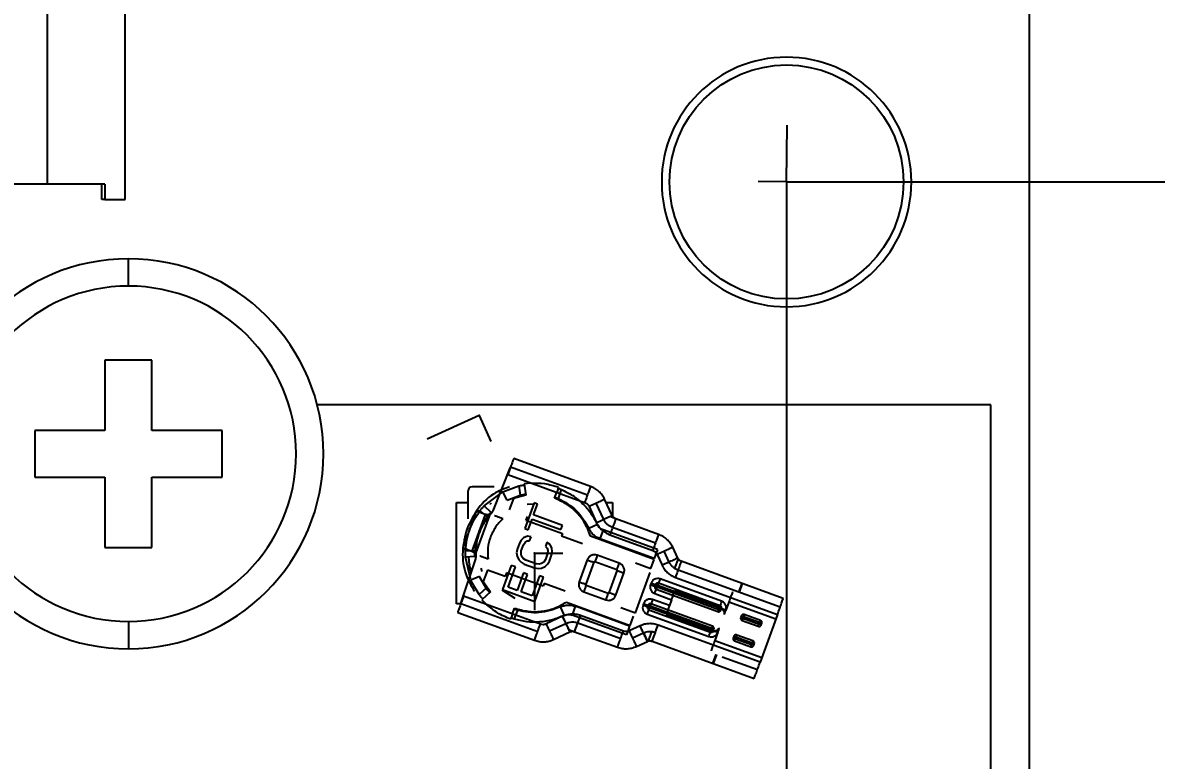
# Model space of a CAD drawing. Extents: x -34 to 51106, y -14166 to 1700.
# Drawn here: x 516.49 to 531.02, y 105.67 to 115.13 of the extents above; entities that cross this region are included whole.
import ezdxf

# ---------------------------------------------------------------- set-up
doc = ezdxf.new("R2010")
doc.units = 0
doc.layers.get('0').update_dxf_attribs({"linetype": 'CONTINUOUS'})
doc.layers.get('DEFPOINTS').update_dxf_attribs({"linetype": 'CONTINUOUS'})
doc.layers.add('РАЗМЕРЫ', color=2, linetype='CONTINUOUS')
doc.styles.add('ARIAL', font='arial.ttf', dxfattribs={"height": 3})
doc.dimstyles.new('BASA', dxfattribs={"dimtxt": 3, "dimasz": 3, "dimexe": 1.25, "dimexo": 0, "dimgap": 0, "dimtad": 0, "dimjust": 4, "dimtoh": 1, "dimdec": 1, "dimtxsty": 'ARIAL', "dimblk1": 'DOTSMALL', "dimblk2": 'OPEN', "dimsah": 1, "dimcen": 2.5, "dimclrd": 256, "dimclre": 256, "dimclrt": 256, "dimazin": 3, "dimtfac": 1, "dimtdec": 1, "dimtmove": 0, "dimatfit": 3})

# ---------------------------------------------------------------- blocks, each defined once
blk = doc.blocks.new('_DOTSMALL')
at = {"color": 0, "linetype": 'BYBLOCK', "const_width": 0.5}
blk.add_lwpolyline([(-0.0625, 0, 1), (0.0625, 0, 1)], format="xyb", close=True, dxfattribs=at)
blk = doc.blocks.new('_OPEN')
at = {"color": 0, "linetype": 'BYBLOCK'}
for p, q in [((-1, 0.1667), (0, 0)), ((-1, -0.1667), (0, 0)), ((0, 0), (-1, 0))]:
    blk.add_line(p, q, dxfattribs=at)
blk = doc.blocks.new('*D303')
at = {"layer": 'DEFPOINTS', "color": 0}
for p in [(526.284, 113.093), (273.284, 25.089), (526.284, -22.397)]:
    blk.add_point(p, dxfattribs=at)
at = {"layer": 'РАЗМЕРЫ'}
for p, q in [((526.284, 113.093), (526.284, -23.647)), ((273.284, 25.089), (273.284, -23.647)), ((273.284, -22.397), (523.284, -22.397))]:
    blk.add_line(p, q, dxfattribs=at)
at = {"layer": 'РАЗМЕРЫ', "xscale": 3, "yscale": 3, "zscale": 3, "rotation": 180}
blk.add_blockref('_DOTSMALL', (273.284, -22.397), dxfattribs=at)
at = {"layer": 'РАЗМЕРЫ', "xscale": 3, "yscale": 3, "zscale": 3}
blk.add_blockref('_OPEN', (526.284, -22.397), dxfattribs=at)
at = {"layer": 'РАЗМЕРЫ', "insert": (526.284, -31.034), "char_height": 3, "attachment_point": 5, "rotation": 90, "style": 'ARIAL'}
blk.add_mtext('253±0,2', dxfattribs=at)
blk = doc.blocks.new('*D301')
at = {"layer": 'DEFPOINTS', "color": 0}
for p in [(548.284, 191.056), (273.284, 25.089), (548.284, -22.397)]:
    blk.add_point(p, dxfattribs=at)
at = {"layer": 'РАЗМЕРЫ'}
for p, q in [((548.284, 191.056), (548.284, -23.647)), ((273.284, 25.089), (273.284, -23.647)), ((273.284, -22.397), (545.284, -22.397))]:
    blk.add_line(p, q, dxfattribs=at)
at = {"layer": 'РАЗМЕРЫ', "xscale": 3, "yscale": 3, "zscale": 3, "rotation": 180}
blk.add_blockref('_DOTSMALL', (273.284, -22.397), dxfattribs=at)
at = {"layer": 'РАЗМЕРЫ', "xscale": 3, "yscale": 3, "zscale": 3}
blk.add_blockref('_OPEN', (548.284, -22.397), dxfattribs=at)
at = {"layer": 'РАЗМЕРЫ', "insert": (548.284, -31.034), "char_height": 3, "attachment_point": 5, "rotation": 90, "style": 'ARIAL'}
blk.add_mtext('275±0,2', dxfattribs=at)
blk = doc.blocks.new('*D308')
at = {"layer": 'DEFPOINTS', "color": 0}
for p in [(526.284, 113.093), (565.307, 113.093), (543.284, 15.089)]:
    blk.add_point(p, dxfattribs=at)
at = {"layer": 'РАЗМЕРЫ'}
for p, q in [((526.284, 113.093), (566.557, 113.093)), ((565.307, 15.089), (565.307, 110.093)), ((543.284, 15.089), (566.557, 15.089))]:
    blk.add_line(p, q, dxfattribs=at)
at = {"layer": 'РАЗМЕРЫ', "xscale": 3, "yscale": 3, "zscale": 3}
for name, p, rotation in [('_OPEN', (565.307, 113.093), 90), ('_DOTSMALL', (565.307, 15.089), 270)]:
    blk.add_blockref(name, p, dxfattribs=dict(at, rotation=rotation))
at = {"layer": 'РАЗМЕРЫ', "insert": (572.753, 113.093), "char_height": 3, "attachment_point": 5, "style": 'ARIAL'}
blk.add_mtext('98±0,2', dxfattribs=at)

msp = doc.modelspace()

# ---------------------------------------------------------------- linework, layer by layer
for p, q in [((516.8102, 120.763), (516.8102, 113.063)), ((517.8102, 112.863), (517.8102, 120.763)), ((529.3941, 117.7509), (529.3941, 45.7509)), ((526.2841, 113.089), (526.293, 113.8184)), ((516.8102, 113.063), (515.8902, 113.063)), ((517.548, 113.063), (516.8102, 113.063)), ((517.5102, 112.863), (517.5102, 113.063)), ((517.548, 113.063), (517.548, 112.863)), ((526.2841, 113.089), (525.9194, 113.0934)), ((517.548, 112.863), (517.5102, 112.863)), ((517.548, 112.863), (517.8102, 112.863)), ((517.8495, 111.7545), (517.8495, 112.1045)), ((518.1495, 110.8045), (517.5495, 110.8045)), ((517.5495, 110.8045), (517.5495, 109.9045)), ((518.1495, 109.9045), (518.1495, 110.8045)), ((528.9041, 110.2309), (520.2697, 110.2309)), ((528.9041, 84.2309), (528.9041, 110.2309)), ((522.3446, 110.0955), (521.6806, 109.7934)), ((522.3446, 110.0955), (522.4957, 109.7635)), ((517.5495, 109.9045), (516.6495, 109.9045)), ((516.6495, 109.9045), (516.6495, 109.3045)), ((519.0495, 109.9045), (518.1495, 109.9045)), ((519.0495, 109.3045), (519.0495, 109.9045)), ((523.7723, 109.1868), (522.7883, 109.545)), ((522.5246, 108.8723), (522.7473, 109.4322)), ((522.7473, 109.4322), (522.7131, 109.3383)), ((523.7313, 109.0741), (522.7473, 109.4322)), ((516.6495, 109.3045), (517.5495, 109.3045)), ((517.5495, 109.3045), (517.5495, 108.4045)), ((518.1495, 108.4045), (518.1495, 109.3045)), ((518.1495, 109.3045), (519.0495, 109.3045)), ((522.7131, 109.3383), (523.6971, 108.9801)), ((522.2041, 108.7714), (522.2041, 109.1309)), ((522.5394, 109.1809), (522.2541, 109.1809)), ((522.4092, 108.9369), (522.6496, 109.118)), ((522.6496, 109.118), (522.8531, 109.1928)), ((522.7044, 109.0113), (522.6496, 109.118)), ((522.8531, 109.1928), (522.8698, 109.0733)), ((523.011, 109.2298), (522.9211, 109.221)), ((522.9211, 109.221), (522.9432, 109.0726)), ((523.311, 109.0355), (523.3384, 109.1106)), ((523.3557, 109.1581), (523.3573, 109.1623)), ((523.3624, 109.1764), (523.3573, 109.1623)), ((523.3621, 109.0311), (523.3989, 109.146)), ((522.0541, 107.6809), (522.0541, 108.9809)), ((522.0541, 108.9809), (522.2041, 108.9809)), ((522.4988, 108.9704), (522.4894, 108.9621)), ((522.7044, 109.0113), (522.8698, 109.0733)), ((522.7832, 109.0303), (522.7304, 108.885)), ((522.9432, 109.0726), (522.7832, 109.0303)), ((523.0487, 108.974), (522.9296, 108.6467)), ((523.0927, 108.958), (523.0487, 108.974)), ((523.9415, 108.7619), (523.8441, 108.9707)), ((524.0502, 108.8127), (523.9529, 109.0214)), ((523.9718, 108.9809), (524.0541, 108.9809)), ((524.0541, 108.9809), (524.0541, 108.8061)), ((522.308, 108.8685), (522.137, 108.3986)), ((522.4207, 108.8274), (522.2497, 108.3576)), ((522.3551, 108.8737), (522.308, 108.8685)), ((522.4499, 108.8001), (522.3551, 108.8737)), ((522.4092, 108.9369), (522.4966, 108.8548)), ((522.4207, 108.8274), (522.4499, 108.8001)), ((522.4771, 108.8069), (522.4855, 108.83)), ((523.0486, 108.9608), (522.9592, 108.9537)), ((523.0425, 108.8202), (523.0927, 108.958)), ((523.412, 108.6857), (523.0425, 108.8202)), ((523.7535, 108.9284), (523.8508, 108.7197)), ((522.3061, 108.3371), (522.4771, 108.8069)), ((522.9594, 108.8017), (522.9423, 108.7547)), ((522.9423, 108.7547), (523.4121, 108.5837)), ((522.9736, 108.6307), (523.0237, 108.7685)), ((523.0237, 108.7685), (523.3932, 108.634)), ((523.3932, 108.634), (523.412, 108.6857)), ((523.8596, 108.6974), (523.7504, 108.6477)), ((524.0954, 108.7713), (524.0202, 108.7987)), ((524.6444, 108.5714), (524.0954, 108.7713)), ((522.9629, 108.5467), (522.9152, 108.5251)), ((522.9296, 108.6467), (522.9736, 108.6307)), ((523.0101, 108.5393), (522.9629, 108.5467)), ((522.9913, 108.4876), (523.0101, 108.5393)), ((523.4121, 108.5837), (523.4002, 108.5508)), ((523.4002, 108.5508), (523.6693, 108.4528)), ((524.5893, 108.251), (523.7718, 108.5485)), ((523.9335, 108.629), (523.8925, 108.5163)), ((524.6289, 108.376), (523.9335, 108.629)), ((524.0201, 108.5646), (524.5692, 108.3647)), ((524.6034, 108.4587), (524.0543, 108.6585)), ((517.5495, 108.4045), (518.1495, 108.4045)), ((522.137, 108.3986), (522.1697, 108.3643)), ((522.8606, 108.4572), (522.8324, 108.3796)), ((522.8851, 108.497), (522.8606, 108.4572)), ((522.9152, 108.5251), (522.8851, 108.497)), ((522.8852, 108.3604), (522.9134, 108.4379)), ((522.9134, 108.4379), (522.9347, 108.4692)), ((522.9347, 108.4692), (522.9617, 108.4886)), ((522.9617, 108.4886), (522.9913, 108.4876)), ((523.2124, 108.4657), (523.1936, 108.414)), ((523.1936, 108.414), (523.2168, 108.3958)), ((523.2533, 108.4411), (523.2124, 108.4657)), ((523.2168, 108.3958), (523.225, 108.3635)), ((523.2759, 108.3938), (523.2533, 108.4411)), ((523.281, 108.3529), (523.2759, 108.3938)), ((524.5878, 108.2632), (523.8925, 108.5163)), ((524.8895, 108.2678), (524.825, 108.406)), ((522.1111, 107.6844), (522.3005, 108.2565)), ((522.1697, 108.3643), (522.2896, 108.3598)), ((522.2903, 108.2879), (522.1705, 108.2811)), ((522.2382, 107.9879), (522.1705, 108.2811)), ((522.2896, 108.3598), (522.2497, 108.3576)), ((522.2977, 108.314), (522.3061, 108.3371)), ((522.8324, 108.3796), (522.8255, 108.3334)), ((522.8255, 108.3334), (522.8306, 108.2925)), ((522.8306, 108.2925), (522.8532, 108.2452)), ((522.8532, 108.2452), (522.8821, 108.2152)), ((522.8814, 108.3228), (522.8852, 108.3604)), ((522.8896, 108.2905), (522.8814, 108.3228)), ((522.9097, 108.2637), (522.8896, 108.2905)), ((522.9418, 108.2423), (522.9097, 108.2637)), ((523.0738, 108.1942), (522.9418, 108.2423)), ((523.0541, 108.3309), (523.4188, 108.3309)), ((523.0541, 108.3309), (523.0541, 107.6014)), ((523.1931, 108.2484), (523.1717, 108.2171)), ((523.2213, 108.3259), (523.1931, 108.2484)), ((523.225, 108.3635), (523.2213, 108.3259)), ((523.2459, 108.2291), (523.2741, 108.3067)), ((523.2741, 108.3067), (523.281, 108.3529)), ((523.7303, 108.2444), (523.6277, 107.9625)), ((524.1404, 108.2015), (523.8585, 108.3041)), ((524.5466, 108.1335), (524.5893, 108.251)), ((524.6289, 108.376), (524.5878, 108.2632)), ((524.6256, 108.313), (524.6901, 108.1748)), ((524.7807, 108.217), (524.7163, 108.3553)), ((524.8936, 108.26), (524.8488, 108.1367)), ((522.2259, 108.1533), (522.2442, 108.0834)), ((522.384, 108.0962), (522.371, 108.1371)), ((522.4499, 108.1145), (522.397, 107.9692)), ((522.6789, 108.0311), (522.4499, 108.1145)), ((522.7572, 108.1729), (522.6443, 107.8628)), ((522.7159, 107.8953), (522.8099, 108.1537)), ((522.8099, 108.1537), (522.7572, 108.1729)), ((522.8821, 108.2152), (522.923, 108.1906)), ((522.923, 108.1906), (523.0549, 108.1426)), ((523.0541, 108.1152), (523.0541, 107.8309)), ((523.0549, 108.1426), (523.1021, 108.1352)), ((523.1121, 108.19), (523.0738, 108.1942)), ((523.1021, 108.1352), (523.1435, 108.1396)), ((523.1447, 108.1977), (523.1121, 108.19)), ((523.1435, 108.1396), (523.1913, 108.1612)), ((523.1717, 108.2171), (523.1447, 108.1977)), ((523.1913, 108.1612), (523.2214, 108.1893)), ((523.2214, 108.1893), (523.2459, 108.2291)), ((523.8149, 108.2136), (523.7123, 107.9317)), ((524.1096, 108.117), (523.8277, 108.2196)), ((524.013, 107.8222), (524.1156, 108.1042)), ((524.3507, 108.2048), (524.5466, 108.1335)), ((526.2018, 107.6375), (524.8936, 108.1136)), ((526.2428, 107.7502), (524.9346, 108.2264)), ((522.2382, 107.9879), (522.3489, 108.0344)), ((522.2485, 107.9644), (522.2382, 107.9879)), ((522.3461, 107.7998), (522.2485, 107.9644)), ((522.3578, 108.0141), (522.3489, 108.0344)), ((522.4356, 107.8806), (522.3578, 108.0141)), ((522.397, 107.9692), (522.4924, 107.8339)), ((522.696, 108.0781), (522.6789, 108.0311)), ((523.1659, 107.9071), (522.696, 108.0781)), ((522.9118, 108.0776), (522.8302, 107.8537)), ((522.883, 107.8344), (522.9645, 108.0584)), ((522.9645, 108.0584), (522.9118, 108.0776)), ((523.1178, 108.0416), (523.0238, 107.7832)), ((523.0577, 107.7123), (523.1706, 108.0224)), ((523.1706, 108.0224), (523.1178, 108.0416)), ((524.0975, 107.7915), (524.2001, 108.0734)), ((524.3473, 107.5675), (524.5354, 108.0844)), ((524.5478, 107.9468), (524.541, 107.928)), ((525.4525, 107.7133), (524.6632, 108.0006)), ((524.8594, 108.0197), (526.1676, 107.5435)), ((522.4356, 107.8806), (522.3461, 107.7998)), ((522.4924, 107.8339), (522.38, 107.7345)), ((522.6345, 107.8609), (522.8028, 107.7532)), ((522.6443, 107.8628), (523.0577, 107.7123)), ((522.8302, 107.8537), (522.7159, 107.8953)), ((523.0238, 107.7832), (522.883, 107.8344)), ((523.1779, 107.94), (523.1659, 107.9071)), ((523.4469, 107.842), (523.1779, 107.94)), ((523.6874, 107.8343), (523.9694, 107.7317)), ((523.7182, 107.9189), (524.0001, 107.8163)), ((524.5948, 107.8127), (524.8109, 107.734)), ((524.6042, 107.9263), (524.5974, 107.9075)), ((524.6153, 107.8691), (525.4046, 107.5818)), ((524.6324, 107.916), (524.6255, 107.8972)), ((524.6255, 107.8972), (525.4149, 107.61)), ((525.4217, 107.6287), (524.6324, 107.916)), ((525.432, 107.6569), (524.6427, 107.9442)), ((524.8417, 107.8186), (524.8485, 107.8374)), ((524.8485, 107.8374), (524.8533, 107.8504)), ((525.4265, 107.6418), (524.8533, 107.8504)), ((525.6735, 107.8298), (525.7146, 107.9425)), ((525.7166, 107.9418), (525.6755, 107.829)), ((522.1098, 107.6809), (522.0541, 107.6809)), ((522.1453, 107.7784), (522.1111, 107.6844)), ((522.1111, 107.6844), (523.0951, 107.3263)), ((523.1293, 107.4202), (522.1453, 107.7784)), ((522.38, 107.7345), (522.4432, 107.6699)), ((523.464, 107.7028), (524.2815, 107.4052)), ((524.4521, 107.6837), (524.4452, 107.6649)), ((524.5084, 107.6632), (524.5016, 107.6444)), ((525.3362, 107.3938), (524.5469, 107.6811)), ((524.7835, 107.6588), (524.5674, 107.7375)), ((524.8109, 107.734), (524.7835, 107.6588)), ((525.5441, 107.7019), (525.5063, 107.598)), ((526.1455, 107.483), (525.5441, 107.7019)), ((522.0701, 107.5716), (523.0541, 107.2135)), ((522.7707, 107.5508), (522.798, 107.6259)), ((522.7943, 107.4849), (522.8399, 107.5965)), ((523.4145, 107.5209), (523.2058, 107.4236)), ((523.3839, 107.6406), (523.4356, 107.5323)), ((523.5771, 107.6499), (523.5361, 107.5372)), ((524.2315, 107.2841), (523.5361, 107.5372)), ((524.2725, 107.3968), (523.5771, 107.6499)), ((524.193, 107.3311), (523.6439, 107.5309)), ((524.16, 107.6357), (524.3473, 107.5675)), ((524.2815, 107.4052), (524.3243, 107.5227)), ((524.499, 107.5496), (525.2883, 107.2623)), ((524.5195, 107.6059), (525.3089, 107.3186)), ((524.5366, 107.6529), (524.5298, 107.6341)), ((524.5298, 107.6341), (525.3191, 107.3468)), ((525.326, 107.3656), (524.5366, 107.6529)), ((524.7459, 107.5555), (524.7412, 107.5424)), ((524.7412, 107.5424), (525.3143, 107.3338)), ((524.7459, 107.5555), (524.7528, 107.5743)), ((525.4149, 107.61), (525.4217, 107.6287)), ((525.4431, 107.5997), (525.4499, 107.6185)), ((525.4816, 107.5856), (525.468, 107.6119)), ((525.5063, 107.598), (525.468, 107.6119)), ((525.4995, 107.5792), (525.4816, 107.5856)), ((525.4827, 107.5508), (525.4995, 107.5792)), ((525.4884, 107.5487), (525.4827, 107.5508)), ((525.4884, 107.5487), (525.4995, 107.5792)), ((525.4995, 107.5792), (525.5063, 107.598)), ((525.7036, 107.5261), (525.6968, 107.5073)), ((525.7318, 107.5159), (525.725, 107.4971)), ((525.9386, 107.4406), (525.7318, 107.5159)), ((525.9488, 107.4688), (525.7421, 107.5441)), ((526.1676, 107.5435), (525.9452, 106.9327)), ((517.8495, 107.4545), (517.8495, 107.1045)), ((522.7519, 107.4991), (522.7468, 107.4849)), ((522.7519, 107.4991), (522.7534, 107.5033)), ((523.248, 107.3329), (523.4568, 107.4303)), ((523.4568, 107.4303), (523.4935, 107.3515)), ((523.5686, 107.3242), (523.6097, 107.4369)), ((523.6097, 107.4369), (524.1588, 107.2371)), ((524.2725, 107.3968), (524.2315, 107.2841)), ((524.4077, 107.3988), (524.2694, 107.3344)), ((525.9452, 106.9327), (524.637, 107.4089)), ((525.3191, 107.3468), (525.326, 107.3656)), ((525.4105, 107.3348), (525.4159, 107.3674)), ((525.4216, 107.3653), (525.4159, 107.3674)), ((525.7147, 107.4689), (525.9215, 107.3936)), ((525.725, 107.4971), (525.9317, 107.4218)), ((525.9317, 107.4218), (525.9386, 107.4406)), ((525.9599, 107.4116), (525.9668, 107.4304)), ((523.2988, 107.2242), (523.5075, 107.3215)), ((523.4935, 107.3515), (523.5686, 107.3242)), ((523.4935, 107.3515), (523.5075, 107.3215)), ((523.5686, 107.3242), (524.1177, 107.1243)), ((524.3117, 107.2438), (524.4499, 107.3082)), ((524.4499, 107.3082), (524.5006, 107.1995)), ((524.5537, 107.326), (524.5088, 107.2027)), ((524.5618, 107.2021), (524.6028, 107.3149)), ((525.3473, 107.3366), (525.3542, 107.3554)), ((525.3927, 107.3413), (525.3654, 107.33)), ((525.3654, 107.33), (525.4037, 107.3161)), ((525.4037, 107.3161), (525.3659, 107.2121)), ((525.3927, 107.3413), (525.4105, 107.3348)), ((525.4037, 107.3161), (525.4105, 107.3348)), ((525.4105, 107.3348), (525.4216, 107.3653)), ((525.6079, 107.263), (525.601, 107.2442)), ((525.6361, 107.2528), (525.6292, 107.234)), ((525.6292, 107.234), (525.836, 107.1587)), ((525.8428, 107.1775), (525.6361, 107.2528)), ((525.8531, 107.2057), (525.6463, 107.281)), ((524.3624, 107.135), (524.5006, 107.1995)), ((524.5618, 107.2021), (525.87, 106.726)), ((525.3659, 107.2121), (525.9673, 106.9932)), ((525.619, 107.2058), (525.8257, 107.1305)), ((525.836, 107.1587), (525.8428, 107.1775)), ((525.8641, 107.1485), (525.871, 107.1673)), ((525.3417, 106.9183), (525.3828, 107.031)), ((525.3848, 107.0303), (525.3438, 106.9175)), ((525.46, 107.0029), (525.911, 106.8387))]:
    msp.add_line(p, q)
msp.add_circle((526.2841, 113.089), 1.5)
for centre, radius, start, end in [((526.2841, 113.089), 1.6, 90, 270), ((526.2841, 113.089), 1.6, 270, 90), ((517.8495, 109.6045), 2.5, 90, 270), ((517.8495, 109.6045), 2.5, 270, 90), ((517.8495, 109.6045), 2.15, 90, 270), ((517.8495, 109.6045), 2.15, 270, 90), ((522.2541, 109.1309), 0.05, 90, 180)]:
    msp.add_arc(centre, radius, start, end)
for points in [[(522.7883, 109.545), (522.788, 109.5441), (522.7873, 109.5423), (522.7821, 109.528), (522.7742, 109.5062), (522.7667, 109.4855), (522.7629, 109.4752)], [(522.7629, 109.4752), (522.7555, 109.4547), (522.7406, 109.4138), (522.7222, 109.3635), (522.7131, 109.3383)], [(523.3557, 109.1581), (523.353, 109.1506), (523.3476, 109.1357), (523.3415, 109.119), (523.3385, 109.1106)], [(523.3573, 109.1623), (523.3637, 109.1597), (523.3766, 109.1546), (523.3914, 109.1488), (523.3989, 109.146)], [(523.3989, 109.146), (523.4482, 109.1219), (523.547, 109.0737), (523.6745, 108.9682), (523.7835, 108.8435), (523.8342, 108.7461), (523.8596, 108.6974)], [(523.7723, 109.1868), (523.7712, 109.1837), (523.7689, 109.1775), (523.7515, 109.1297), (523.7267, 109.0614), (523.7069, 109.0072), (523.6971, 108.9801)], [(523.9529, 109.0214), (523.943, 109.0399), (523.9231, 109.0768), (523.8803, 109.1234), (523.8302, 109.162), (523.7916, 109.1786), (523.7723, 109.1868)], [(523.7718, 108.5485), (523.7513, 108.6029), (523.7103, 108.7115), (523.6031, 108.8504), (523.4704, 108.965), (523.3642, 109.012), (523.311, 109.0355)], [(523.3162, 109.0496), (523.3232, 109.0467), (523.3371, 109.041), (523.3538, 109.0344), (523.3621, 109.0311)], [(523.3621, 109.0311), (523.4445, 108.9851), (523.6093, 108.8931), (523.7034, 108.7295), (523.7504, 108.6477)], [(523.6971, 108.9801), (523.7092, 108.9744), (523.7333, 108.963), (523.7468, 108.9399), (523.7535, 108.9284)], [(523.6971, 108.9801), (523.7092, 108.9744), (523.7333, 108.963), (523.7468, 108.9399), (523.7535, 108.9284)], [(523.9529, 109.0214), (523.9499, 109.02), (523.9439, 109.0172), (523.8978, 108.9957), (523.8319, 108.965), (523.7796, 108.9406), (523.7535, 108.9284)], [(522.1697, 108.3643), (522.1806, 108.4565), (522.2025, 108.6408), (522.3042, 108.7961), (522.3551, 108.8737)], [(522.4229, 108.8266), (522.4068, 108.8325), (522.3745, 108.8443), (522.3377, 108.8577), (522.3127, 108.8668), (522.3095, 108.8679), (522.308, 108.8685)], [(522.4855, 108.83), (522.4898, 108.8324), (522.4984, 108.8372), (522.5093, 108.8472), (522.5184, 108.8589), (522.5226, 108.8678), (522.5246, 108.8723)], [(522.4499, 108.8001), (522.4059, 108.733), (522.318, 108.5988), (522.2991, 108.4395), (522.2896, 108.3598)], [(522.647, 108.7717), (522.6143, 108.737), (522.5487, 108.6675), (522.4856, 108.5378), (522.4505, 108.3979), (522.4561, 108.3025), (522.4589, 108.2548)], [(524.0502, 108.8127), (524.0472, 108.8113), (524.0412, 108.8085), (523.9951, 108.787), (523.9292, 108.7562), (523.877, 108.7319), (523.8508, 108.7197)], [(523.8508, 108.7197), (523.8601, 108.7024), (523.8787, 108.6677), (523.9189, 108.6241), (523.9659, 108.5878), (524.002, 108.5723), (524.0201, 108.5646)], [(523.8508, 108.7197), (523.8601, 108.7024), (523.8787, 108.6677), (523.9189, 108.6241), (523.9659, 108.5878), (524.002, 108.5723), (524.0201, 108.5646)], [(523.9335, 108.629), (523.9256, 108.6325), (523.9097, 108.6393), (523.8892, 108.6552), (523.8717, 108.6745), (523.8636, 108.6897), (523.8596, 108.6974)], [(524.0543, 108.6585), (524.0423, 108.6637), (524.0182, 108.6741), (523.9868, 108.6982), (523.9601, 108.7273), (523.9477, 108.7504), (523.9415, 108.7619)], [(524.0954, 108.7713), (524.0942, 108.7682), (524.092, 108.762), (524.0746, 108.7142), (524.0497, 108.6458), (524.03, 108.5917), (524.0201, 108.5646)], [(524.0954, 108.7713), (524.0905, 108.7734), (524.0809, 108.7775), (524.0684, 108.7872), (524.0577, 108.7988), (524.0527, 108.808), (524.0502, 108.8127)], [(523.8925, 108.5163), (523.8772, 108.5228), (523.8467, 108.5359), (523.8072, 108.5666), (523.7736, 108.6036), (523.7581, 108.633), (523.7504, 108.6477)], [(524.6444, 108.5714), (524.6433, 108.5683), (524.641, 108.5621), (524.6236, 108.5143), (524.5988, 108.446), (524.5791, 108.3918), (524.5692, 108.3647)], [(524.825, 108.406), (524.8151, 108.4245), (524.7952, 108.4615), (524.7524, 108.508), (524.7023, 108.5466), (524.6637, 108.5632), (524.6444, 108.5714)], [(522.137, 108.3986), (522.1385, 108.3981), (522.1417, 108.3969), (522.1667, 108.3878), (522.2035, 108.3744), (522.2358, 108.3627), (522.2519, 108.3568)], [(524.825, 108.406), (524.822, 108.4046), (524.816, 108.4018), (524.7699, 108.3803), (524.704, 108.3496), (524.6517, 108.3252), (524.6256, 108.313)], [(522.3005, 108.2565), (522.3018, 108.2612), (522.3044, 108.2707), (522.3048, 108.2855), (522.3029, 108.3002), (522.2994, 108.3094), (522.2977, 108.314)], [(523.7303, 108.2444), (523.7432, 108.2397), (523.7691, 108.2302), (523.7996, 108.2191), (523.8149, 108.2136)], [(523.8585, 108.3041), (523.8537, 108.2912), (523.8443, 108.2653), (523.8332, 108.2348), (523.8277, 108.2196)], [(524.5692, 108.3647), (524.5813, 108.359), (524.6054, 108.3476), (524.6189, 108.3245), (524.6256, 108.313)], [(524.5692, 108.3647), (524.5752, 108.3621), (524.5873, 108.357), (524.6029, 108.3449), (524.6163, 108.3303), (524.6225, 108.3188), (524.6256, 108.313)], [(524.8895, 108.2678), (524.8865, 108.2664), (524.8805, 108.2636), (524.8344, 108.2421), (524.7685, 108.2113), (524.7162, 108.187), (524.6901, 108.1748)], [(524.9346, 108.2264), (524.9298, 108.2285), (524.9201, 108.2326), (524.9076, 108.2423), (524.8969, 108.2539), (524.8919, 108.2631), (524.8895, 108.2678)], [(522.2441, 108.0834), (522.2392, 108.1001), (522.2296, 108.1334), (522.2231, 108.1676), (522.2198, 108.1846)], [(524.1096, 108.117), (524.1151, 108.1322), (524.1262, 108.1627), (524.1356, 108.1886), (524.1404, 108.2015)], [(524.2001, 108.0734), (524.1872, 108.0781), (524.1613, 108.0875), (524.1308, 108.0986), (524.1156, 108.1042)], [(524.6901, 108.1748), (524.6994, 108.1575), (524.718, 108.1228), (524.7582, 108.0791), (524.8051, 108.0429), (524.8413, 108.0274), (524.8594, 108.0197)], [(524.6901, 108.1748), (524.6994, 108.1575), (524.718, 108.1228), (524.7582, 108.0791), (524.8051, 108.0429), (524.8413, 108.0274), (524.8594, 108.0197)], [(524.8936, 108.1136), (524.8815, 108.1188), (524.8574, 108.1292), (524.8261, 108.1533), (524.7993, 108.1824), (524.7869, 108.2055), (524.7807, 108.217)], [(524.9346, 108.2264), (524.9335, 108.2233), (524.9312, 108.2171), (524.9138, 108.1693), (524.8889, 108.1009), (524.8692, 108.0468), (524.8594, 108.0197)], [(523.6277, 107.9625), (523.6406, 107.9578), (523.6665, 107.9483), (523.697, 107.9372), (523.7123, 107.9317)], [(524.6632, 108.0006), (524.6516, 108.0034), (524.6285, 108.0089), (524.5935, 107.9995), (524.5637, 107.9787), (524.5531, 107.9574), (524.5478, 107.9468)], [(524.5478, 107.9468), (524.5608, 107.9421), (524.5867, 107.9327), (524.6172, 107.9216), (524.6324, 107.916)], [(524.6632, 108.0006), (524.6585, 107.9877), (524.649, 107.9618), (524.6379, 107.9313), (524.6324, 107.916)], [(523.6874, 107.8343), (523.6922, 107.8473), (523.7016, 107.8732), (523.7127, 107.9036), (523.7182, 107.9189)], [(523.9694, 107.7317), (523.9741, 107.7446), (523.9835, 107.7706), (523.9946, 107.801), (524.0001, 107.8163)], [(524.0975, 107.7915), (524.0846, 107.7962), (524.0587, 107.8056), (524.0282, 107.8167), (524.013, 107.8222)], [(524.541, 107.928), (524.5382, 107.9165), (524.5327, 107.8934), (524.5421, 107.8583), (524.5629, 107.8286), (524.5841, 107.818), (524.5948, 107.8127)], [(524.541, 107.928), (524.5539, 107.9233), (524.5798, 107.9139), (524.6103, 107.9028), (524.6255, 107.8972)], [(524.5948, 107.8127), (524.5995, 107.8256), (524.6089, 107.8515), (524.62, 107.882), (524.6255, 107.8972)], [(524.5974, 107.9075), (524.5964, 107.9037), (524.5946, 107.896), (524.5977, 107.8843), (524.6047, 107.8744), (524.6117, 107.8708), (524.6153, 107.8691)], [(524.5974, 107.9075), (524.5975, 107.9075), (524.5977, 107.9074), (524.5994, 107.9068), (524.6019, 107.9058), (524.6044, 107.905), (524.6056, 107.9045)], [(524.6427, 107.9442), (524.6388, 107.9452), (524.6311, 107.947), (524.6194, 107.9439), (524.6095, 107.9369), (524.606, 107.9298), (524.6042, 107.9263)], [(524.6042, 107.9263), (524.6046, 107.9261), (524.6055, 107.9258), (524.612, 107.9235), (524.6213, 107.9201), (524.6287, 107.9174), (524.6324, 107.916)], [(524.6056, 107.9045), (524.607, 107.904), (524.6098, 107.903), (524.6147, 107.9012), (524.62, 107.8993), (524.6237, 107.8979), (524.6255, 107.8972)], [(524.6255, 107.8972), (524.6242, 107.8936), (524.6215, 107.8862), (524.6181, 107.8768), (524.6158, 107.8703), (524.6154, 107.8695), (524.6153, 107.8691)], [(524.6396, 107.936), (524.6391, 107.9346), (524.6381, 107.9318), (524.6363, 107.9269), (524.6344, 107.9216), (524.6331, 107.9179), (524.6324, 107.916)], [(524.6427, 107.9442), (524.6426, 107.9441), (524.6425, 107.9439), (524.6419, 107.9422), (524.641, 107.9397), (524.6401, 107.9372), (524.6396, 107.936)], [(524.8109, 107.734), (524.8156, 107.747), (524.825, 107.7729), (524.8361, 107.8033), (524.8417, 107.8186)], [(522.1453, 107.7784), (522.1361, 107.7532), (522.1178, 107.7028), (522.1029, 107.6619), (522.0955, 107.6415)], [(522.798, 107.6259), (522.8538, 107.6098), (522.9654, 107.5775), (523.1407, 107.58), (523.3121, 107.6175), (523.4134, 107.6744), (523.464, 107.7028)], [(523.3839, 107.6406), (523.3992, 107.6469), (523.4299, 107.6595), (523.4795, 107.6662), (523.5295, 107.6643), (523.5612, 107.6547), (523.5771, 107.6499)], [(524.4452, 107.6649), (524.4424, 107.6534), (524.4369, 107.6303), (524.4463, 107.5952), (524.4671, 107.5655), (524.4884, 107.5549), (524.499, 107.5496)], [(524.4452, 107.6649), (524.4582, 107.6602), (524.4841, 107.6508), (524.5145, 107.6397), (524.5298, 107.6341)], [(524.5674, 107.7375), (524.5559, 107.7403), (524.5328, 107.7458), (524.4977, 107.7364), (524.468, 107.7156), (524.4574, 107.6943), (524.4521, 107.6837)], [(524.4521, 107.6837), (524.465, 107.679), (524.4909, 107.6696), (524.5214, 107.6585), (524.5366, 107.6529)], [(524.5469, 107.6811), (524.543, 107.682), (524.5353, 107.6839), (524.5236, 107.6808), (524.5137, 107.6738), (524.5102, 107.6667), (524.5084, 107.6632)], [(524.5366, 107.6529), (524.5329, 107.6543), (524.5255, 107.657), (524.5162, 107.6604), (524.5097, 107.6627), (524.5089, 107.663), (524.5084, 107.6632)], [(524.5674, 107.7375), (524.5627, 107.7245), (524.5533, 107.6986), (524.5422, 107.6682), (524.5366, 107.6529)], [(524.5439, 107.6729), (524.5434, 107.6715), (524.5424, 107.6687), (524.5406, 107.6638), (524.5386, 107.6585), (524.5373, 107.6548), (524.5366, 107.6529)], [(524.5469, 107.6811), (524.5468, 107.681), (524.5468, 107.6808), (524.5462, 107.6791), (524.5452, 107.6766), (524.5443, 107.6741), (524.5439, 107.6729)], [(524.7835, 107.6588), (524.7788, 107.6459), (524.7694, 107.62), (524.7583, 107.5895), (524.7528, 107.5743)], [(525.432, 107.6569), (525.4318, 107.6565), (525.4315, 107.6557), (525.4292, 107.6491), (525.4258, 107.6398), (525.4231, 107.6324), (525.4217, 107.6287)], [(525.4525, 107.7133), (525.4485, 107.7024), (525.4405, 107.6804), (525.4312, 107.6547), (525.4265, 107.6418)], [(525.4499, 107.6185), (525.4508, 107.6223), (525.4527, 107.63), (525.4496, 107.6417), (525.4426, 107.6516), (525.4355, 107.6552), (525.432, 107.6569)], [(526.1676, 107.5435), (526.1774, 107.5706), (526.1971, 107.6248), (526.222, 107.6931), (526.2394, 107.7409), (526.2417, 107.7471), (526.2428, 107.7502)], [(522.0955, 107.6415), (522.0917, 107.6311), (522.0842, 107.6104), (522.0763, 107.5887), (522.071, 107.5743), (522.0704, 107.5725), (522.0701, 107.5716)], [(522.7707, 107.5507), (522.7677, 107.5424), (522.7616, 107.5257), (522.7562, 107.5108), (522.7534, 107.5033)], [(522.8399, 107.5965), (522.8314, 107.5993), (522.8144, 107.605), (522.8001, 107.6096), (522.7929, 107.6118)], [(523.4356, 107.5323), (523.3848, 107.5113), (523.2833, 107.4693), (523.1197, 107.4439), (522.9542, 107.4449), (522.8476, 107.4716), (522.7943, 107.4849)], [(523.3839, 107.6406), (523.2952, 107.6082), (523.118, 107.5433), (522.9326, 107.5787), (522.8399, 107.5965)], [(523.6439, 107.5309), (523.6251, 107.5366), (523.5874, 107.5479), (523.5281, 107.5504), (523.4693, 107.5428), (523.4328, 107.5282), (523.4145, 107.5209)], [(523.6439, 107.5309), (523.6251, 107.5366), (523.5874, 107.5479), (523.5281, 107.5504), (523.4693, 107.5428), (523.4328, 107.5282), (523.4145, 107.5209)], [(523.5075, 107.3215), (523.5061, 107.3245), (523.5033, 107.3305), (523.4818, 107.3766), (523.4511, 107.4425), (523.4267, 107.4948), (523.4145, 107.5209)], [(523.4568, 107.4303), (523.4561, 107.4316), (523.4549, 107.4343), (523.4451, 107.4553), (523.4311, 107.4853), (523.42, 107.509), (523.4145, 107.5209)], [(523.4356, 107.5323), (523.4436, 107.5356), (523.4595, 107.5421), (523.4853, 107.5456), (523.5113, 107.5446), (523.5278, 107.5397), (523.5361, 107.5372)], [(523.5686, 107.3242), (523.5698, 107.3273), (523.572, 107.3335), (523.5894, 107.3813), (523.6143, 107.4496), (523.634, 107.5038), (523.6439, 107.5309)], [(523.6097, 107.4369), (523.6102, 107.4383), (523.6112, 107.4412), (523.6191, 107.4629), (523.6304, 107.494), (523.6394, 107.5186), (523.6439, 107.5309)], [(524.499, 107.5496), (524.5037, 107.5625), (524.5131, 107.5884), (524.5242, 107.6189), (524.5298, 107.6341)], [(524.5016, 107.6444), (524.5007, 107.6405), (524.4988, 107.6329), (524.502, 107.6212), (524.5089, 107.6112), (524.516, 107.6077), (524.5195, 107.6059)], [(524.5016, 107.6444), (524.5017, 107.6444), (524.5019, 107.6443), (524.5036, 107.6437), (524.5062, 107.6427), (524.5086, 107.6418), (524.5098, 107.6414)], [(524.5098, 107.6414), (524.5112, 107.6409), (524.514, 107.6399), (524.5189, 107.6381), (524.5242, 107.6362), (524.5279, 107.6348), (524.5298, 107.6341)], [(524.5195, 107.6059), (524.5197, 107.6064), (524.52, 107.6072), (524.5224, 107.6137), (524.5258, 107.6231), (524.5284, 107.6304), (524.5298, 107.6341)], [(525.4046, 107.5818), (525.4048, 107.5822), (525.4051, 107.583), (525.4075, 107.5896), (525.4109, 107.5989), (525.4135, 107.6063), (525.4149, 107.61)], [(525.4046, 107.5818), (525.4085, 107.5808), (525.4162, 107.579), (525.4279, 107.5821), (525.4378, 107.5891), (525.4413, 107.5962), (525.4431, 107.5997)], [(525.4431, 107.5997), (525.4427, 107.5998), (525.4418, 107.6002), (525.4353, 107.6025), (525.426, 107.6059), (525.4186, 107.6086), (525.4149, 107.61)], [(525.4417, 107.6215), (525.4403, 107.622), (525.4375, 107.623), (525.4326, 107.6248), (525.4273, 107.6267), (525.4236, 107.6281), (525.4217, 107.6287)], [(525.4499, 107.6185), (525.4498, 107.6185), (525.4496, 107.6186), (525.4479, 107.6192), (525.4454, 107.6201), (525.4429, 107.621), (525.4417, 107.6215)], [(525.7421, 107.5441), (525.7382, 107.545), (525.7305, 107.5468), (525.7189, 107.5437), (525.7089, 107.5368), (525.7054, 107.5297), (525.7036, 107.5261)], [(525.7036, 107.5261), (525.7041, 107.526), (525.7049, 107.5257), (525.7114, 107.5233), (525.7207, 107.5199), (525.7281, 107.5172), (525.7318, 107.5159)], [(525.7391, 107.5358), (525.7386, 107.5344), (525.7376, 107.5317), (525.7358, 107.5267), (525.7338, 107.5214), (525.7325, 107.5177), (525.7318, 107.5159)], [(525.7421, 107.5441), (525.7421, 107.544), (525.742, 107.5438), (525.7414, 107.5421), (525.7404, 107.5395), (525.7395, 107.537), (525.7391, 107.5358)], [(522.7943, 107.4849), (522.7867, 107.4874), (522.7717, 107.4925), (522.7585, 107.4969), (522.7519, 107.4991)], [(523.0541, 107.2135), (523.0552, 107.2166), (523.0575, 107.2228), (523.0749, 107.2706), (523.0997, 107.339), (523.1195, 107.3931), (523.1293, 107.4202)], [(523.2058, 107.4236), (523.1932, 107.419), (523.1681, 107.41), (523.1422, 107.4168), (523.1293, 107.4202)], [(523.2058, 107.4236), (523.1932, 107.419), (523.1681, 107.41), (523.1422, 107.4168), (523.1293, 107.4202)], [(523.2988, 107.2242), (523.2974, 107.2272), (523.2946, 107.2332), (523.2731, 107.2793), (523.2423, 107.3452), (523.218, 107.3974), (523.2058, 107.4236)], [(523.4568, 107.4303), (523.4689, 107.4351), (523.4933, 107.4448), (523.5325, 107.4499), (523.572, 107.4483), (523.5971, 107.4407), (523.6097, 107.4369)], [(524.637, 107.4089), (524.6182, 107.4145), (524.5805, 107.4259), (524.5213, 107.4283), (524.4625, 107.4207), (524.4259, 107.4061), (524.4077, 107.3988)], [(524.637, 107.4089), (524.6182, 107.4145), (524.5805, 107.4259), (524.5213, 107.4283), (524.4625, 107.4207), (524.4259, 107.4061), (524.4077, 107.3988)], [(524.5006, 107.1995), (524.4992, 107.2025), (524.4964, 107.2085), (524.4749, 107.2546), (524.4442, 107.3205), (524.4198, 107.3727), (524.4077, 107.3988)], [(524.4499, 107.3082), (524.4493, 107.3096), (524.448, 107.3123), (524.4382, 107.3333), (524.4243, 107.3632), (524.4132, 107.387), (524.4077, 107.3988)], [(524.5618, 107.2021), (524.5629, 107.2052), (524.5652, 107.2115), (524.5826, 107.2593), (524.6075, 107.3276), (524.6272, 107.3818), (524.637, 107.4089)], [(524.6028, 107.3149), (524.6034, 107.3163), (524.6044, 107.3191), (524.6123, 107.3409), (524.6236, 107.3719), (524.6326, 107.3965), (524.637, 107.4089)], [(525.3362, 107.3938), (525.3361, 107.3934), (525.3358, 107.3926), (525.3334, 107.386), (525.33, 107.3767), (525.3273, 107.3693), (525.326, 107.3656)], [(525.3459, 107.3584), (525.3445, 107.3589), (525.3418, 107.3599), (525.3368, 107.3617), (525.3315, 107.3636), (525.3278, 107.365), (525.326, 107.3656)], [(525.3542, 107.3554), (525.3551, 107.3592), (525.3569, 107.3669), (525.3538, 107.3786), (525.3468, 107.3885), (525.3398, 107.3921), (525.3362, 107.3938)], [(525.6968, 107.5073), (525.6959, 107.5035), (525.694, 107.4958), (525.6972, 107.4841), (525.7041, 107.4742), (525.7112, 107.4707), (525.7147, 107.4689)], [(525.6968, 107.5073), (525.6969, 107.5073), (525.6971, 107.5072), (525.6988, 107.5066), (525.7014, 107.5057), (525.7038, 107.5048), (525.7051, 107.5043)], [(525.7051, 107.5043), (525.7064, 107.5038), (525.7092, 107.5028), (525.7141, 107.501), (525.7195, 107.4991), (525.7231, 107.4978), (525.725, 107.4971)], [(525.725, 107.4971), (525.7236, 107.4934), (525.721, 107.486), (525.7176, 107.4767), (525.7152, 107.4702), (525.7149, 107.4693), (525.7147, 107.4689)], [(525.9215, 107.3936), (525.9253, 107.3927), (525.933, 107.3909), (525.9447, 107.394), (525.9546, 107.401), (525.9581, 107.408), (525.9599, 107.4116)], [(525.9215, 107.3936), (525.9215, 107.3938), (525.9216, 107.394), (525.9222, 107.3956), (525.9231, 107.3982), (525.924, 107.4007), (525.9245, 107.4019)], [(525.9245, 107.4019), (525.925, 107.4033), (525.926, 107.406), (525.9278, 107.411), (525.9297, 107.4163), (525.9311, 107.42), (525.9317, 107.4218)], [(525.9599, 107.4116), (525.9595, 107.4117), (525.9586, 107.412), (525.9521, 107.4144), (525.9428, 107.4178), (525.9354, 107.4205), (525.9317, 107.4218)], [(525.9488, 107.4688), (525.9487, 107.4684), (525.9484, 107.4676), (525.946, 107.461), (525.9426, 107.4517), (525.9399, 107.4443), (525.9386, 107.4406)], [(525.9668, 107.4304), (525.9663, 107.4305), (525.9655, 107.4308), (525.959, 107.4332), (525.9496, 107.4366), (525.9423, 107.4393), (525.9386, 107.4406)], [(525.9668, 107.4304), (525.9677, 107.4342), (525.9695, 107.4419), (525.9664, 107.4536), (525.9594, 107.4635), (525.9524, 107.4671), (525.9488, 107.4688)], [(523.0541, 107.2135), (523.0742, 107.2074), (523.1144, 107.1953), (523.1776, 107.1927), (523.2403, 107.2008), (523.2793, 107.2164), (523.2988, 107.2242)], [(523.5075, 107.3215), (523.5123, 107.3234), (523.5221, 107.3273), (523.5378, 107.3294), (523.5536, 107.3287), (523.5636, 107.3257), (523.5686, 107.3242)], [(524.1177, 107.1243), (524.1189, 107.1274), (524.1211, 107.1336), (524.1385, 107.1815), (524.1634, 107.2498), (524.1831, 107.304), (524.193, 107.3311)], [(524.2694, 107.3344), (524.2569, 107.3299), (524.2317, 107.3208), (524.2059, 107.3277), (524.193, 107.3311)], [(524.2694, 107.3344), (524.2569, 107.3299), (524.2317, 107.3208), (524.2059, 107.3277), (524.193, 107.3311)], [(524.3624, 107.135), (524.361, 107.138), (524.3582, 107.144), (524.3367, 107.1901), (524.306, 107.256), (524.2816, 107.3083), (524.2694, 107.3344)], [(524.4499, 107.3082), (524.4621, 107.3131), (524.4865, 107.3228), (524.5257, 107.3279), (524.5652, 107.3262), (524.5903, 107.3187), (524.6028, 107.3149)], [(525.2883, 107.2623), (525.2923, 107.2732), (525.3003, 107.2952), (525.3096, 107.3209), (525.3143, 107.3338)], [(525.3089, 107.3186), (525.309, 107.3191), (525.3093, 107.3199), (525.3117, 107.3264), (525.3151, 107.3358), (525.3178, 107.3431), (525.3191, 107.3468)], [(525.3089, 107.3186), (525.3127, 107.3177), (525.3204, 107.3159), (525.3321, 107.319), (525.342, 107.326), (525.3455, 107.333), (525.3473, 107.3366)], [(525.3473, 107.3366), (525.3469, 107.3367), (525.346, 107.337), (525.3395, 107.3394), (525.3302, 107.3428), (525.3228, 107.3455), (525.3191, 107.3468)], [(525.3542, 107.3554), (525.3541, 107.3554), (525.3538, 107.3555), (525.3522, 107.3561), (525.3496, 107.357), (525.3471, 107.3579), (525.3459, 107.3584)], [(525.601, 107.2442), (525.6001, 107.2404), (525.5983, 107.2327), (525.6014, 107.221), (525.6083, 107.2111), (525.6154, 107.2075), (525.619, 107.2058)], [(525.601, 107.2442), (525.6011, 107.2442), (525.6013, 107.2441), (525.603, 107.2435), (525.6056, 107.2426), (525.6081, 107.2417), (525.6093, 107.2412)], [(525.6463, 107.281), (525.6425, 107.2819), (525.6348, 107.2837), (525.6231, 107.2806), (525.6132, 107.2736), (525.6096, 107.2666), (525.6079, 107.263)], [(525.6361, 107.2528), (525.6324, 107.2541), (525.625, 107.2568), (525.6157, 107.2602), (525.6091, 107.2626), (525.6083, 107.2629), (525.6079, 107.263)], [(525.6093, 107.2412), (525.6107, 107.2407), (525.6134, 107.2397), (525.6184, 107.2379), (525.6237, 107.236), (525.6274, 107.2346), (525.6292, 107.234)], [(525.619, 107.2058), (525.6191, 107.2062), (525.6194, 107.2071), (525.6218, 107.2136), (525.6252, 107.2229), (525.6279, 107.2303), (525.6292, 107.234)], [(525.6433, 107.2727), (525.6428, 107.2713), (525.6418, 107.2686), (525.64, 107.2636), (525.6381, 107.2583), (525.6367, 107.2546), (525.6361, 107.2528)], [(525.6463, 107.281), (525.6463, 107.2809), (525.6462, 107.2806), (525.6456, 107.279), (525.6447, 107.2764), (525.6438, 107.2739), (525.6433, 107.2727)], [(524.1177, 107.1243), (524.1378, 107.1183), (524.178, 107.1062), (524.2412, 107.1035), (524.3039, 107.1117), (524.3429, 107.1272), (524.3624, 107.135)], [(524.5006, 107.1995), (524.5055, 107.2014), (524.5152, 107.2053), (524.5309, 107.2073), (524.5467, 107.2067), (524.5568, 107.2036), (524.5618, 107.2021)], [(525.8257, 107.1305), (525.8259, 107.131), (525.8262, 107.1318), (525.8285, 107.1383), (525.8319, 107.1476), (525.8346, 107.155), (525.836, 107.1587)], [(525.8257, 107.1305), (525.8295, 107.1296), (525.8372, 107.1278), (525.8489, 107.1309), (525.8588, 107.1378), (525.8624, 107.1449), (525.8641, 107.1485)], [(525.8641, 107.1485), (525.8637, 107.1486), (525.8629, 107.1489), (525.8564, 107.1513), (525.847, 107.1547), (525.8397, 107.1574), (525.836, 107.1587)], [(525.8531, 107.2057), (525.8529, 107.2053), (525.8526, 107.2044), (525.8502, 107.1979), (525.8468, 107.1886), (525.8441, 107.1812), (525.8428, 107.1775)], [(525.8627, 107.1703), (525.8614, 107.1708), (525.8586, 107.1718), (525.8536, 107.1736), (525.8483, 107.1755), (525.8446, 107.1768), (525.8428, 107.1775)], [(525.871, 107.1673), (525.8719, 107.1711), (525.8738, 107.1788), (525.8706, 107.1905), (525.8637, 107.2004), (525.8566, 107.2039), (525.8531, 107.2057)], [(525.871, 107.1673), (525.8709, 107.1673), (525.8707, 107.1674), (525.869, 107.168), (525.8664, 107.1689), (525.864, 107.1698), (525.8627, 107.1703)], [(525.87, 106.726), (525.8711, 106.7291), (525.8734, 106.7353), (525.8908, 106.7831), (525.9157, 106.8514), (525.9354, 106.9056), (525.9452, 106.9327)]]:
    msp.add_open_spline(points, degree=3)
for points, knots in [([(522.7336, 109.1809), (522.6742, 109.1591), (522.5206, 109.1028), (522.3205, 108.9163), (522.2333, 108.7358), (522.1897, 108.6455)], [0, 0, 0, 0, 0.2396959, 0.61984795, 1, 1, 1, 1]), ([(522.8531, 109.1928), (522.8603, 109.1944), (522.8747, 109.1976), (522.8946, 109.2014), (522.9119, 109.2044), (522.9195, 109.2056), (522.9233, 109.2062)], [0, 0, 0, 0, 0.25019225, 0.50006666, 0.75002984, 1, 1, 1, 1]), ([(523.011, 109.2298), (523.0683, 109.2298), (523.188, 109.2298), (523.3026, 109.1947), (523.3624, 109.1764)], [0, 0, 0, 0, 0.4784716, 1, 1, 1, 1]), ([(522.8698, 109.0733), (522.8762, 109.0749), (522.8897, 109.078), (522.9096, 109.082), (522.9285, 109.0855), (522.9367, 109.0868), (522.941, 109.0875)], [0, 0, 0, 0, 0.2179284, 0.4571547, 0.7178142, 1, 1, 1, 1]), ([(522.3551, 108.8737), (522.3553, 108.874), (522.3557, 108.8745), (522.359, 108.8787), (522.3645, 108.8856), (522.3719, 108.8947), (522.3806, 108.9051), (522.3901, 108.9161), (522.3999, 108.927), (522.406, 108.9336), (522.4092, 108.9369)], [0, 0, 0, 0, 0.1219505, 0.2355034, 0.350193, 0.4752935, 0.6105016, 0.7373793, 0.8643974, 1, 1, 1, 1]), ([(522.4855, 108.83), (522.4804, 108.8278), (522.4705, 108.8236), (522.4544, 108.8212), (522.4382, 108.822), (522.4281, 108.8251), (522.4229, 108.8266)], [0, 0, 0, 0, 0.2523218, 0.4958982, 0.7415924, 1, 1, 1, 1]), ([(522.4499, 108.8001), (522.4501, 108.8003), (522.4505, 108.8008), (522.4535, 108.8047), (522.4585, 108.811), (522.4652, 108.8192), (522.4728, 108.8282), (522.4808, 108.8374), (522.489, 108.8466), (522.494, 108.852), (522.4966, 108.8548)], [0, 0, 0, 0, 0.13754793, 0.26331624, 0.3867278, 0.51771486, 0.64210613, 0.75762425, 0.87379594, 1, 1, 1, 1]), ([(522.4894, 108.9621), (522.4884, 108.9612), (522.4864, 108.9594), (522.4844, 108.9576), (522.4834, 108.9567)], [0, 0, 0, 0, 0.5000003, 1, 1, 1, 1]), ([(522.3063, 108.2731), (522.3054, 108.3266), (522.3036, 108.4334), (522.3452, 108.5887), (522.4003, 108.7116), (522.4518, 108.7728), (522.4689, 108.7932)], [0, 0, 0, 0, 0.2857143, 0.5714286, 0.8571429, 1, 1, 1, 1]), ([(522.647, 108.7717), (522.6327, 108.777), (522.605, 108.7872), (522.5705, 108.8001), (522.5519, 108.8066), (522.5443, 108.8091), (522.5436, 108.8093), (522.5432, 108.8095)], [0, 0, 0, 0, 0.2766819, 0.5342192, 0.7737111, 0.8883271, 1, 1, 1, 1]), ([(522.1897, 108.6455), (522.1649, 108.5482), (522.1152, 108.3537), (522.1535, 108.0663), (522.2443, 107.9106), (522.2846, 107.8416)], [0, 0, 0, 0, 0.35771027, 0.71542055, 1, 1, 1, 1]), ([(522.1705, 108.2811), (522.1702, 108.2858), (522.1698, 108.2948), (522.1693, 108.3095), (522.1691, 108.3241), (522.1691, 108.3376), (522.1693, 108.3493), (522.1695, 108.358), (522.1697, 108.3633), (522.1697, 108.364), (522.1697, 108.3643)], [0, 0, 0, 0, 0.1359955, 0.2634074, 0.3907864, 0.5266899, 0.6512616, 0.7655144, 0.8786173, 1, 1, 1, 1]), ([(522.2091, 108.2715), (522.2107, 108.2535), (522.2132, 108.2245), (522.2179, 108.1957), (522.2198, 108.1846)], [0, 0, 0, 0, 0.61668974, 1, 1, 1, 1]), ([(522.2519, 108.3568), (522.2569, 108.3547), (522.2666, 108.3506), (522.2795, 108.3408), (522.2903, 108.3286), (522.2952, 108.3189), (522.2977, 108.314)], [0, 0, 0, 0, 0.2584076, 0.5041018, 0.7476782, 1, 1, 1, 1]), ([(522.2903, 108.2879), (522.2901, 108.2918), (522.2897, 108.2992), (522.2893, 108.3117), (522.2891, 108.3241), (522.2891, 108.3358), (522.2892, 108.3462), (522.2894, 108.3541), (522.2896, 108.3589), (522.2896, 108.3595), (522.2896, 108.3598)], [0, 0, 0, 0, 0.12820104, 0.24597518, 0.3631765, 0.48979288, 0.61880955, 0.74062395, 0.8646925, 1, 1, 1, 1]), ([(522.4589, 108.2548), (522.4448, 108.26), (522.417, 108.2701), (522.3878, 108.2807), (522.3706, 108.287), (522.3616, 108.2903), (522.3561, 108.2923), (522.3555, 108.2925), (522.3551, 108.2926)], [0, 0, 0, 0, 0.2698106, 0.5327302, 0.6529975, 0.7675643, 0.8815116, 1, 1, 1, 1]), ([(523.8585, 108.3041), (523.8457, 108.3074), (523.82, 108.3138), (523.7812, 108.3027), (523.7476, 108.2803), (523.7361, 108.2564), (523.7303, 108.2444)], [0, 0, 0, 0, 0.2489823, 0.49984, 0.7489931, 1, 1, 1, 1]), ([(523.8277, 108.2196), (523.8263, 108.2199), (523.8243, 108.2204), (523.8216, 108.2201), (523.8199, 108.2195), (523.8183, 108.2186), (523.8164, 108.2167), (523.8155, 108.2149), (523.8149, 108.2136)], [0, 0, 0, 0, 0.2694714, 0.3874562, 0.5, 0.6125438, 0.7305286, 1, 1, 1, 1]), ([(524.1156, 108.1042), (524.1159, 108.1055), (524.1164, 108.1076), (524.1161, 108.1102), (524.1155, 108.1119), (524.1145, 108.1135), (524.1127, 108.1154), (524.1109, 108.1163), (524.1096, 108.117)], [0, 0, 0, 0, 0.2694714, 0.3874562, 0.5, 0.6125438, 0.7305286, 1, 1, 1, 1]), ([(524.2001, 108.0734), (524.2033, 108.0862), (524.2098, 108.1118), (524.1987, 108.1506), (524.1762, 108.1843), (524.1524, 108.1958), (524.1404, 108.2015)], [0, 0, 0, 0, 0.2489823, 0.49984, 0.7489931, 1, 1, 1, 1]), ([(523.6277, 107.9625), (523.6245, 107.9497), (523.618, 107.924), (523.6291, 107.8852), (523.6516, 107.8516), (523.6755, 107.8401), (523.6874, 107.8343)], [0, 0, 0, 0, 0.24898227, 0.49984005, 0.74899313, 1, 1, 1, 1]), ([(522.4811, 107.824), (522.4783, 107.8272), (522.4728, 107.8335), (522.4605, 107.8483), (522.4479, 107.8642), (522.4396, 107.8753), (522.4356, 107.8806)], [0, 0, 0, 0, 0.2821858, 0.5428453, 0.7820716, 1, 1, 1, 1]), ([(523.7123, 107.9317), (523.7119, 107.9303), (523.7114, 107.9283), (523.7117, 107.9256), (523.7123, 107.9239), (523.7133, 107.9224), (523.7151, 107.9204), (523.7169, 107.9195), (523.7182, 107.9189)], [0, 0, 0, 0, 0.2694714, 0.3874562, 0.5, 0.6125438, 0.7305286, 1, 1, 1, 1]), ([(524.0001, 107.8163), (524.0015, 107.8159), (524.0035, 107.8155), (524.0062, 107.8158), (524.0079, 107.8163), (524.0095, 107.8173), (524.0114, 107.8191), (524.0123, 107.821), (524.013, 107.8222)], [0, 0, 0, 0, 0.2694714, 0.3874562, 0.5, 0.6125438, 0.7305286, 1, 1, 1, 1]), ([(525.5927, 107.8354), (525.5921, 107.8337), (525.5908, 107.83), (525.5739, 107.7837), (525.5541, 107.7292), (525.5441, 107.7019)], [0, 0, 0, 0, 0.2996765, 0.6498383, 1, 1, 1, 1]), ([(522.3913, 107.7445), (522.3887, 107.7473), (522.3837, 107.7531), (522.3723, 107.7665), (522.3595, 107.7822), (522.3506, 107.7939), (522.3461, 107.7998)], [0, 0, 0, 0, 0.2497709, 0.4996023, 0.7496259, 1, 1, 1, 1]), ([(522.7468, 107.485), (522.6892, 107.5094), (522.5788, 107.5562), (522.4871, 107.6332), (522.4432, 107.6699)], [0, 0, 0, 0, 0.5219874, 1, 1, 1, 1]), ([(523.9694, 107.7317), (523.9821, 107.7285), (524.0078, 107.7221), (524.0466, 107.7331), (524.0802, 107.7556), (524.0918, 107.7795), (524.0975, 107.7915)], [0, 0, 0, 0, 0.2489823, 0.49984, 0.7489931, 1, 1, 1, 1]), ([(525.5063, 107.598), (525.5092, 107.6095), (525.515, 107.6326), (525.505, 107.6675), (525.4848, 107.6978), (525.4633, 107.7081), (525.4525, 107.7133)], [0, 0, 0, 0, 0.2488685, 0.4998223, 0.7488819, 1, 1, 1, 1]), ([(525.468, 107.6119), (525.4623, 107.6182), (525.4509, 107.631), (525.4347, 107.6382), (525.4265, 107.6418)], [0, 0, 0, 0, 0.4955693, 1, 1, 1, 1]), ([(525.4816, 107.5856), (525.4832, 107.5798), (525.4863, 107.5683), (525.4839, 107.5566), (525.4827, 107.5508)], [0, 0, 0, 0, 0.5069813, 1, 1, 1, 1]), ([(525.4159, 107.3674), (525.4131, 107.362), (525.4074, 107.3514), (525.3976, 107.3447), (525.3927, 107.3413)], [0, 0, 0, 0, 0.5049616, 1, 1, 1, 1]), ([(525.2883, 107.2623), (525.2999, 107.2594), (525.323, 107.2536), (525.3579, 107.2635), (525.3882, 107.2838), (525.3985, 107.3053), (525.4037, 107.3161)], [0, 0, 0, 0, 0.2488685, 0.4998223, 0.7488819, 1, 1, 1, 1]), ([(525.3143, 107.3338), (525.323, 107.3312), (525.34, 107.3261), (525.357, 107.3287), (525.3654, 107.33)], [0, 0, 0, 0, 0.5081268, 1, 1, 1, 1]), ([(525.3659, 107.2121), (525.3559, 107.1849), (525.3361, 107.1304), (525.3192, 107.084), (525.3179, 107.0803), (525.3173, 107.0786)], [0, 0, 0, 0, 0.3501617, 0.7003235, 1, 1, 1, 1])]:
    msp.add_open_spline(points, degree=3, knots=knots)
for p in [(526.2841, 113.089), (522.3446, 110.0955), (523.0541, 108.3309)]:
    msp.add_point(p)

# ---------------------------------------------------------------- dimensions: what is measured, and where the dimension line sits
at = {"layer": 'РАЗМЕРЫ'}
for base, p2, picture, middle in [((548.2841, -22.3966), (548.2841, 191.0558), '*D301', (548.2841, -31.0341)), ((526.2842, -22.3966), (526.2842, 113.0934), '*D303', (526.2842, -31.0341))]:
    dim = msp.add_linear_dim(base=base, p1=(273.2841, 25.089), p2=p2, dimstyle='BASA', override={"dimgap": 0, "dimtol": 1, "dimlim": 0, "dimtp": 0.2, "dimtm": 0.2}, dxfattribs=at)
    dim.commit()
    dim.dimension.update_dxf_attribs({"geometry": picture, "text_midpoint": middle})
dim = msp.add_linear_dim(base=(565.307, 113.0934), p1=(543.2841, 15.089), p2=(526.2842, 113.0934), angle=90, dimstyle='BASA', override={"dimgap": 0, "dimtol": 1, "dimlim": 0, "dimtp": 0.2, "dimtm": 0.2}, dxfattribs=at)
dim.commit()
dim.dimension.update_dxf_attribs({"geometry": '*D308', "text_midpoint": (572.7534, 113.0934)})

doc.saveas('drawing.dxf')
